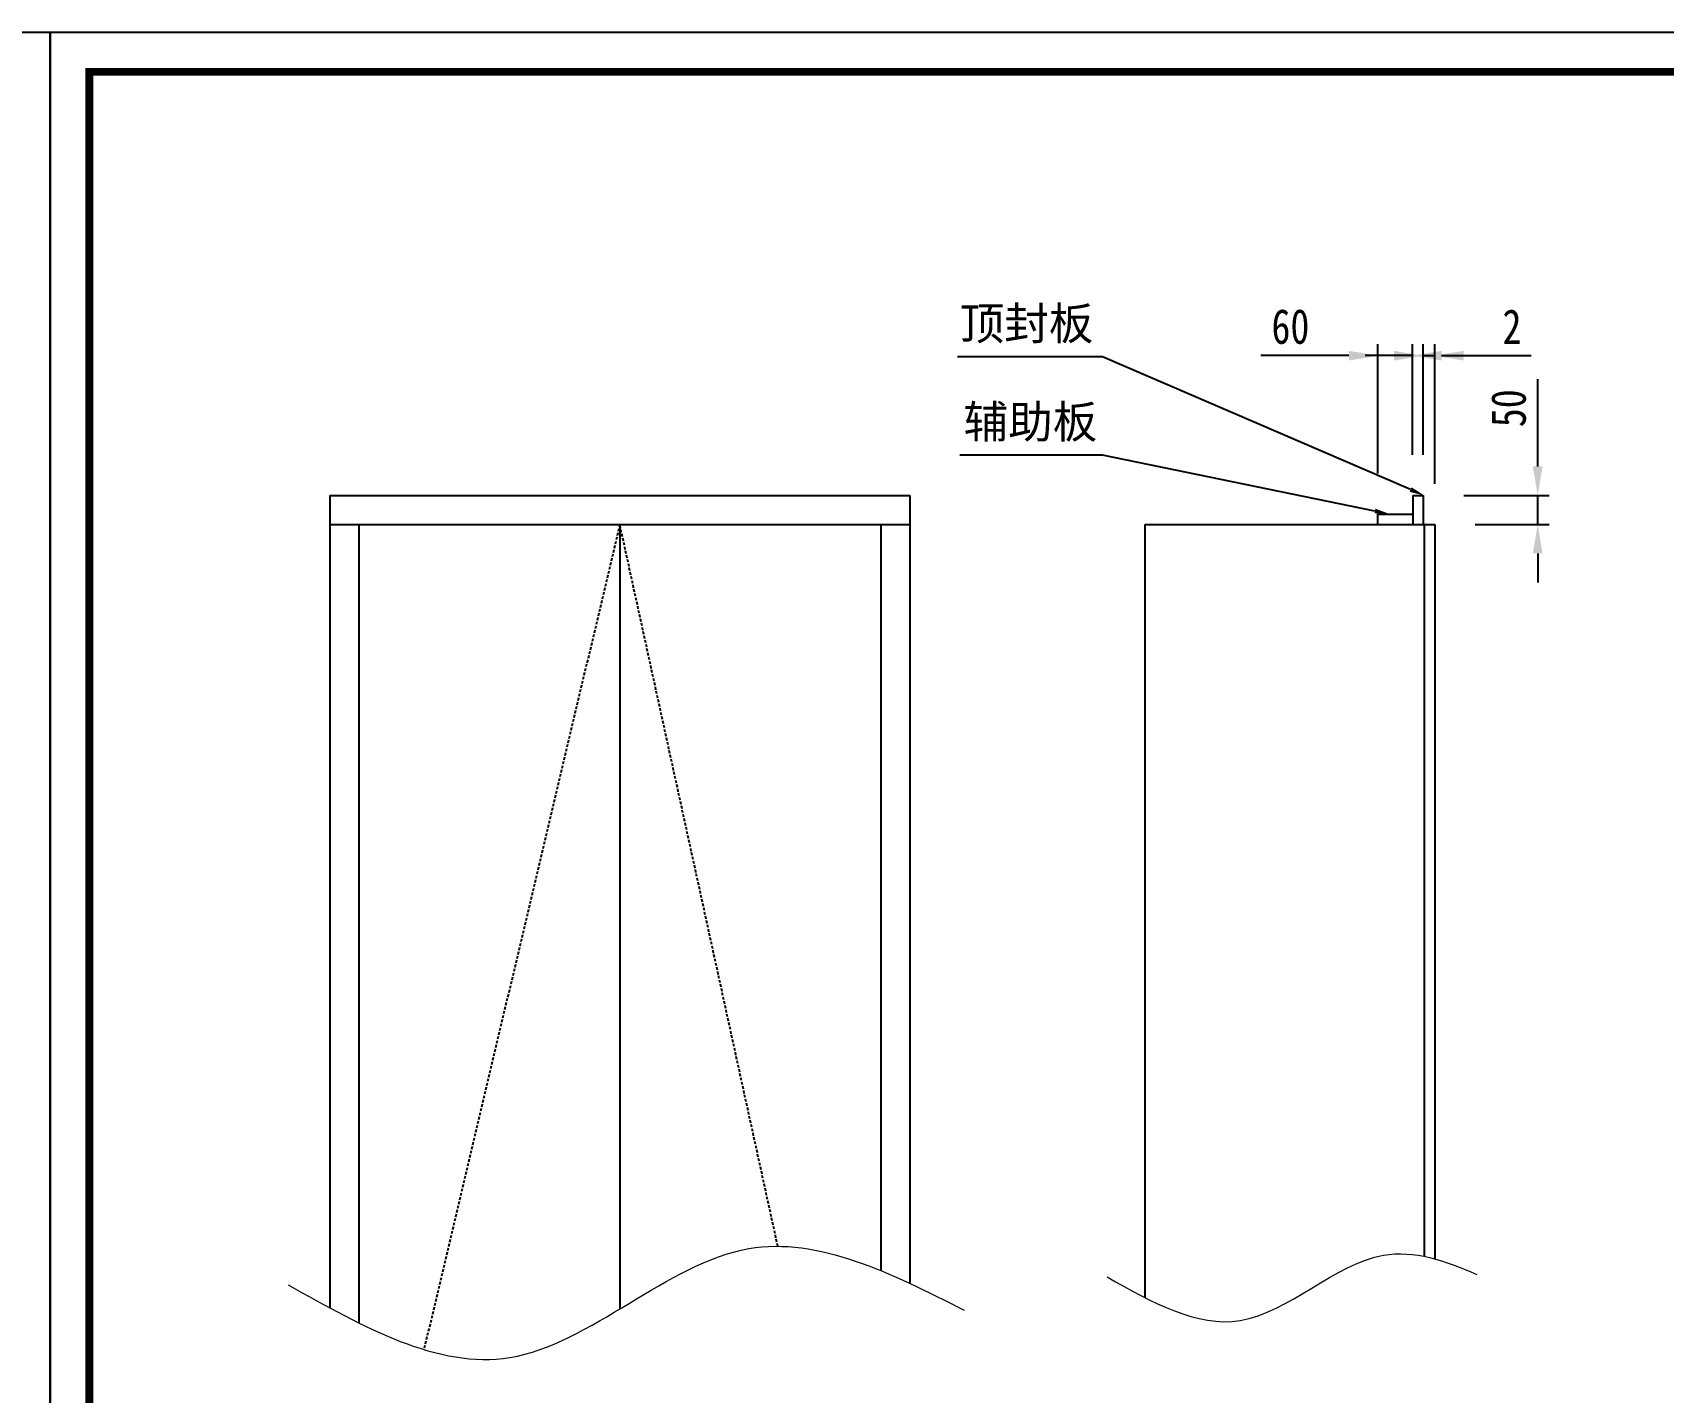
# Model space of a CAD drawing. Header units: millimetres. Extents: x 0 to 1097966, y -63096 to 223085.
# Drawn here: x 338549.2 to 338830.4, y -62515.9 to -62281.4 of the extents above; entities that cross this region are included whole.
import ezdxf
from ezdxf import colors
from ezdxf.entities.mleader import LeaderData, LeaderLine
from ezdxf.math import Vec2, Vec3

# ---------------------------------------------------------------- set-up
doc = ezdxf.new("R2010")
doc.units = ezdxf.units.MM
doc.linetypes.add('DASHED', pattern=[0.75, 0.5, -0.25])
doc.styles.get("Standard").update_dxf_attribs({"font": 'arial.ttf'})
doc.styles.add('TEXT', font='', dxfattribs={"width": 0.8})
doc.styles.add('宋体', font='')
doc.styles.get('TEXT').set_extended_font_data('SimSun')
doc.styles.get('宋体').set_extended_font_data('SimSun')
doc.dimstyles.new('副本 (2) (2) ISO-25', dxfattribs={"dimtxt": 18, "dimasz": 13, "dimexe": 6, "dimexo": 12, "dimgap": 6, "dimtad": 1, "dimtxsty": 'TEXT', "dimcen": 2.5, "dimclrd": 5, "dimclre": 5, "dimclrt": 5, "dimadec": 0, "dimazin": 0, "dimtfac": 1, "dimtmove": 0, "dimatfit": 3, "dimldrblk": 'BOXFILLED', "dimfxl": 1.25, "dimarcsym": 0})

# ---------------------------------------------------------------- blocks, each defined once
blk = doc.blocks.new('*D1003')
at = {"color": 5, "lineweight": -2, "transparency": 16777216}
for p, q in [((338808.71, -62356.2), (338808.71, -62341.12)), ((338795.95, -62361.2), (338810.71, -62361.2)), ((338808.71, -62366.2), (338808.71, -62361.2)), ((338797.95, -62366.2), (338810.71, -62366.2)), ((338808.71, -62371.2), (338808.71, -62376.2))]:
    blk.add_line(p, q, dxfattribs=at)
at = {"color": 5, "transparency": 16777216}
for points in [[(338807.88, -62356.2), (338809.54, -62356.2), (338808.71, -62361.2)], [(338807.88, -62371.2), (338809.54, -62371.2), (338808.71, -62366.2)]]:
    blk.add_solid(points, dxfattribs=at)
at = {"layer": 'Defpoints', "color": 0, "transparency": 16777216}
for p in [(338788.95, -62361.2), (338808.71, -62361.2), (338790.95, -62366.2)]:
    blk.add_point(p, dxfattribs=at)
at = {"color": 5, "transparency": 16777216, "insert": (338803.71, -62346.16), "char_height": 6, "attachment_point": 5, "rotation": 90, "style": 'TEXT', "bg_fill": 3, "box_fill_scale": 1.1, "bg_fill_color": 256, "bg_fill_true_color": 13158600, "bg_fill_transparency": 0}
blk.add_mtext('50', dxfattribs=at)
blk = doc.blocks.new('_BoxFilled')
at = {"color": 0, "linetype": 'ByBlock', "lineweight": -2}
blk.add_line((-0.5, 0), (-1, 0), dxfattribs=at)
at = {"color": 0, "linetype": 'ByBlock'}
blk.add_solid([(-0.5, 0.5), (0.5, 0.5), (-0.5, -0.5), (0.5, -0.5)], dxfattribs=at)
blk = doc.blocks.new('*D1004')
at = {"color": 5, "lineweight": -2, "transparency": 16777216}
for p, q in [((338781.15, -62357.4), (338781.15, -62335.09)), ((338787.15, -62354.2), (338787.15, -62335.09)), ((338776.15, -62337.09), (338760.99, -62337.09)), ((338787.15, -62337.09), (338781.15, -62337.09)), ((338792.15, -62337.09), (338797.15, -62337.09))]:
    blk.add_line(p, q, dxfattribs=at)
at = {"color": 5, "transparency": 16777216}
for points in [[(338776.15, -62336.26), (338776.15, -62337.93), (338781.15, -62337.09)], [(338792.15, -62336.26), (338792.15, -62337.93), (338787.15, -62337.09)]]:
    blk.add_solid(points, dxfattribs=at)
at = {"layer": 'Defpoints', "color": 0, "transparency": 16777216}
for p in [(338781.15, -62337.09), (338787.15, -62361.2), (338781.15, -62364.4)]:
    blk.add_point(p, dxfattribs=at)
at = {"color": 5, "transparency": 16777216, "insert": (338766.07, -62332.09), "char_height": 6, "attachment_point": 5, "style": 'TEXT', "bg_fill": 3, "box_fill_scale": 1.1, "bg_fill_color": 256, "bg_fill_true_color": 13158600, "bg_fill_transparency": 0}
blk.add_mtext('60', dxfattribs=at)
blk = doc.blocks.new('*D1002')
at = {"color": 5, "lineweight": -2, "transparency": 16777216}
for p, q in [((338788.95, -62354.2), (338788.95, -62335.09)), ((338790.95, -62359.2), (338790.95, -62335.09)), ((338783.95, -62337.09), (338778.95, -62337.09)), ((338788.95, -62337.09), (338790.95, -62337.09)), ((338795.95, -62337.09), (338807.59, -62337.09))]:
    blk.add_line(p, q, dxfattribs=at)
at = {"color": 5, "transparency": 16777216}
for points in [[(338783.95, -62336.26), (338783.95, -62337.93), (338788.95, -62337.09)], [(338795.95, -62336.26), (338795.95, -62337.93), (338790.95, -62337.09)]]:
    blk.add_solid(points, dxfattribs=at)
at = {"layer": 'Defpoints', "color": 0, "transparency": 16777216}
for p in [(338790.95, -62337.09), (338788.95, -62361.2), (338790.95, -62366.2)]:
    blk.add_point(p, dxfattribs=at)
at = {"color": 5, "transparency": 16777216, "insert": (338804.27, -62332.09), "char_height": 6, "attachment_point": 5, "style": 'TEXT', "bg_fill": 3, "box_fill_scale": 1.1, "bg_fill_color": 256, "bg_fill_true_color": 13158600, "bg_fill_transparency": 0}
blk.add_mtext('2', dxfattribs=at)

msp = doc.modelspace()

# ---------------------------------------------------------------- linework, layer by layer
for p, q in [((338600.432, -62361.199), (338600.432, -62366.199)), ((338600.432, -62361.199), (338700.432, -62361.199)), ((338700.432, -62361.199), (338700.432, -62366.199)), ((338787.154, -62361.199), (338787.154, -62366.199)), ((338787.154, -62361.199), (338788.954, -62361.199)), ((338788.954, -62361.199), (338788.954, -62366.199)), ((338781.154, -62364.399), (338787.154, -62364.399)), ((338781.154, -62366.199), (338781.154, -62364.399)), ((338600.432, -62366.199), (338700.432, -62366.199)), ((338600.432, -62366.199), (338605.432, -62366.199)), ((338695.432, -62366.199), (338700.432, -62366.199)), ((338781.154, -62366.199), (338788.954, -62366.199))]:
    msp.add_line(p, q)
at = {"color": 251, "true_color": 0x636466}
for p, q in [((338600.432, -62366.199), (338600.432, -62501.305)), ((338605.432, -62366.199), (338605.432, -62503.895)), ((338650.432, -62366.199), (338650.432, -62501.493)), ((338695.432, -62366.199), (338695.432, -62494.873)), ((338700.432, -62366.199), (338700.432, -62497.067)), ((338740.954, -62366.199), (338740.954, -62499.499)), ((338740.954, -62366.199), (338790.954, -62366.199)), ((338789.154, -62366.199), (338789.154, -62492.412)), ((338790.954, -62366.199), (338790.954, -62492.835))]:
    msp.add_line(p, q, dxfattribs=at)
at = {"color": 251, "linetype": 'DASHED', "true_color": 0x636466}
for p, q in [((338650.432, -62366.199), (338616.668, -62508.486)), ((338677.679, -62490.675), (338650.432, -62366.199))]:
    msp.add_line(p, q, dxfattribs=at)
for points in [[(337985.218, -62682.333), (338552.218, -62682.333), (338552.218, -62281.383), (337985.218, -62281.383)], [(338552.218, -62682.333), (339119.218, -62682.333), (339119.218, -62281.383), (338552.218, -62281.383)]]:
    msp.add_lwpolyline(points, close=True)
at = {"const_width": 1.35}
msp.add_lwpolyline([(338558.968, -62675.583), (339112.468, -62675.583), (339112.468, -62288.133), (338558.968, -62288.133)], close=True, dxfattribs=at)
at = {"color": 251, "lineweight": 13, "true_color": 0x636466}
msp.add_spline([(338593.258, -62497.326), (338631.46, -62509.846), (338672.691, -62491.08), (338709.84, -62501.687)], degree=3, dxfattribs=at)
msp.add_open_spline([(338734.472, -62495.97), (338742.223, -62500.329), (338758.706, -62509.602), (338778.616, -62488.473), (338792.762, -62493.07), (338798.222, -62495.559)], degree=3, knots=[0, 0, 0, 0, 40.2019111, 85.5025586, 113.5472394, 113.5472394, 113.5472394, 113.5472394], dxfattribs=at)

# ---------------------------------------------------------------- texts
at = {"color": 252, "true_color": 0x939598, "char_height": 5.6345, "width": 42.1232, "attachment_point": 4, "style": '宋体'}
for s, insert in [('顶封板', (338709.038, -62331.845)), ('辅助板', (338709.706, -62348.806))]:
    msp.add_mtext(s, dxfattribs=dict(at, insert=insert))

# ---------------------------------------------------------------- next in the draw order: dimensions: what is measured, and where the dimension line sits
dim = msp.add_linear_dim(base=(338808.71, -62361.199), p1=(338790.954, -62366.199), p2=(338788.954, -62361.199), angle=90, text='50', dimstyle='副本 (2) (2) ISO-25', override={"dimtxt": 6, "dimasz": 5, "dimexe": 2, "dimexo": 7, "dimgap": 2, "dimfxl": 90, "dimfxlon": 1, "dimtfill": 1, "dimarcsym": 1})
dim.commit()
dim.dimension.update_dxf_attribs({"geometry": '*D1003', "text_midpoint": (338803.71, -62346.159)})

# ---------------------------------------------------------------- next in the draw order: dimensions: what is measured, and where the dimension line sits
dim = msp.add_linear_dim(base=(338781.154, -62337.094), p1=(338787.154, -62361.199), p2=(338781.154, -62364.399), text='60', dimstyle='副本 (2) (2) ISO-25', override={"dimtxt": 6, "dimasz": 5, "dimexe": 2, "dimexo": 7, "dimgap": 2, "dimfxl": 90, "dimfxlon": 1, "dimtfill": 1, "dimarcsym": 1})
dim.commit()
dim.dimension.update_dxf_attribs({"geometry": '*D1004', "text_midpoint": (338766.074, -62332.094)})

# ---------------------------------------------------------------- next in the draw order: dimensions: what is measured, and where the dimension line sits
dim = msp.add_linear_dim(base=(338790.954, -62337.094), p1=(338788.954, -62361.199), p2=(338790.954, -62366.199), text='2', dimstyle='副本 (2) (2) ISO-25', override={"dimtxt": 6, "dimasz": 5, "dimexe": 2, "dimexo": 7, "dimgap": 2, "dimfxl": 90, "dimfxlon": 1, "dimtfill": 1, "dimarcsym": 1})
dim.commit()
dim.dimension.update_dxf_attribs({"geometry": '*D1002', "text_midpoint": (338804.274, -62332.094)})

# ---------------------------------------------------------------- next in the draw order: leaders
at = {"color": 251, "true_color": 0x636466}
ml = msp.add_multileader_mtext('Standard', dxfattribs=at)
ml.set_content('', color=(99, 100, 102))
ml.set_leader_properties()
ml.build(insert=Vec2(0, 0))
ml.multileader.update_dxf_attribs({"arrow_head_size": 2.56})
ctx = ml.context
ctx.base_point, ctx.char_height, ctx.arrow_head_size, ctx.landing_gap_size, ctx.plane_origin = Vec3(338706.122, -62337.279), 2.56, 2.56, 1.28, Vec3(338764.311, -62352.644)
ctx.text_align_type = 2
notes = []
notes.append((ctx, [(0, (1, 1, 0), (338733.681, -62337.279), (-1, 0), 24.999, [(0, [(338789.154, -62361.199)], 0, [])])]))
ctx.mtext.insert, ctx.mtext.alignment, ctx.mtext.flow_direction = Vec3(338707.402, -62335.999), 3, 5
ml = msp.add_multileader_mtext('Standard', dxfattribs=at)
ml.set_content('', color=(99, 100, 102))
ml.set_leader_properties()
ml.build(insert=Vec2(0, 0))
ml.multileader.update_dxf_attribs({"arrow_head_size": 2.56})
ctx = ml.context
ctx.base_point, ctx.char_height, ctx.arrow_head_size, ctx.landing_gap_size, ctx.plane_origin = Vec3(338706.498, -62354.24), 2.56, 2.56, 1.28, Vec3(338764.311, -62369.605)
ctx.text_align_type = 2
notes.append((ctx, [(0, (1, 1, 0), (338733.681, -62354.24), (-1, 0), 24.623, [(0, [(338783.154, -62364.399)], 0, [])])]))
ctx.mtext.insert, ctx.mtext.alignment, ctx.mtext.flow_direction = Vec3(338707.778, -62352.96), 3, 5
for ctx, leaders in notes:
    for number, flags, end, landing, length, lines in leaders:
        leader = LeaderData()
        leader.index, (leader.has_last_leader_line, leader.has_dogleg_vector, leader.attachment_direction) = number, flags
        leader.last_leader_point, leader.dogleg_vector, leader.dogleg_length = Vec3(end), Vec3(landing), length
        for number, points, colour, breaks in lines:
            line = LeaderLine()
            line.index, line.vertices, line.color, line.breaks = number, Vec3.list(points), colors.encode_raw_color(colour), breaks
            leader.lines.append(line)
        ctx.leaders.append(leader)

doc.saveas('drawing.dxf')
